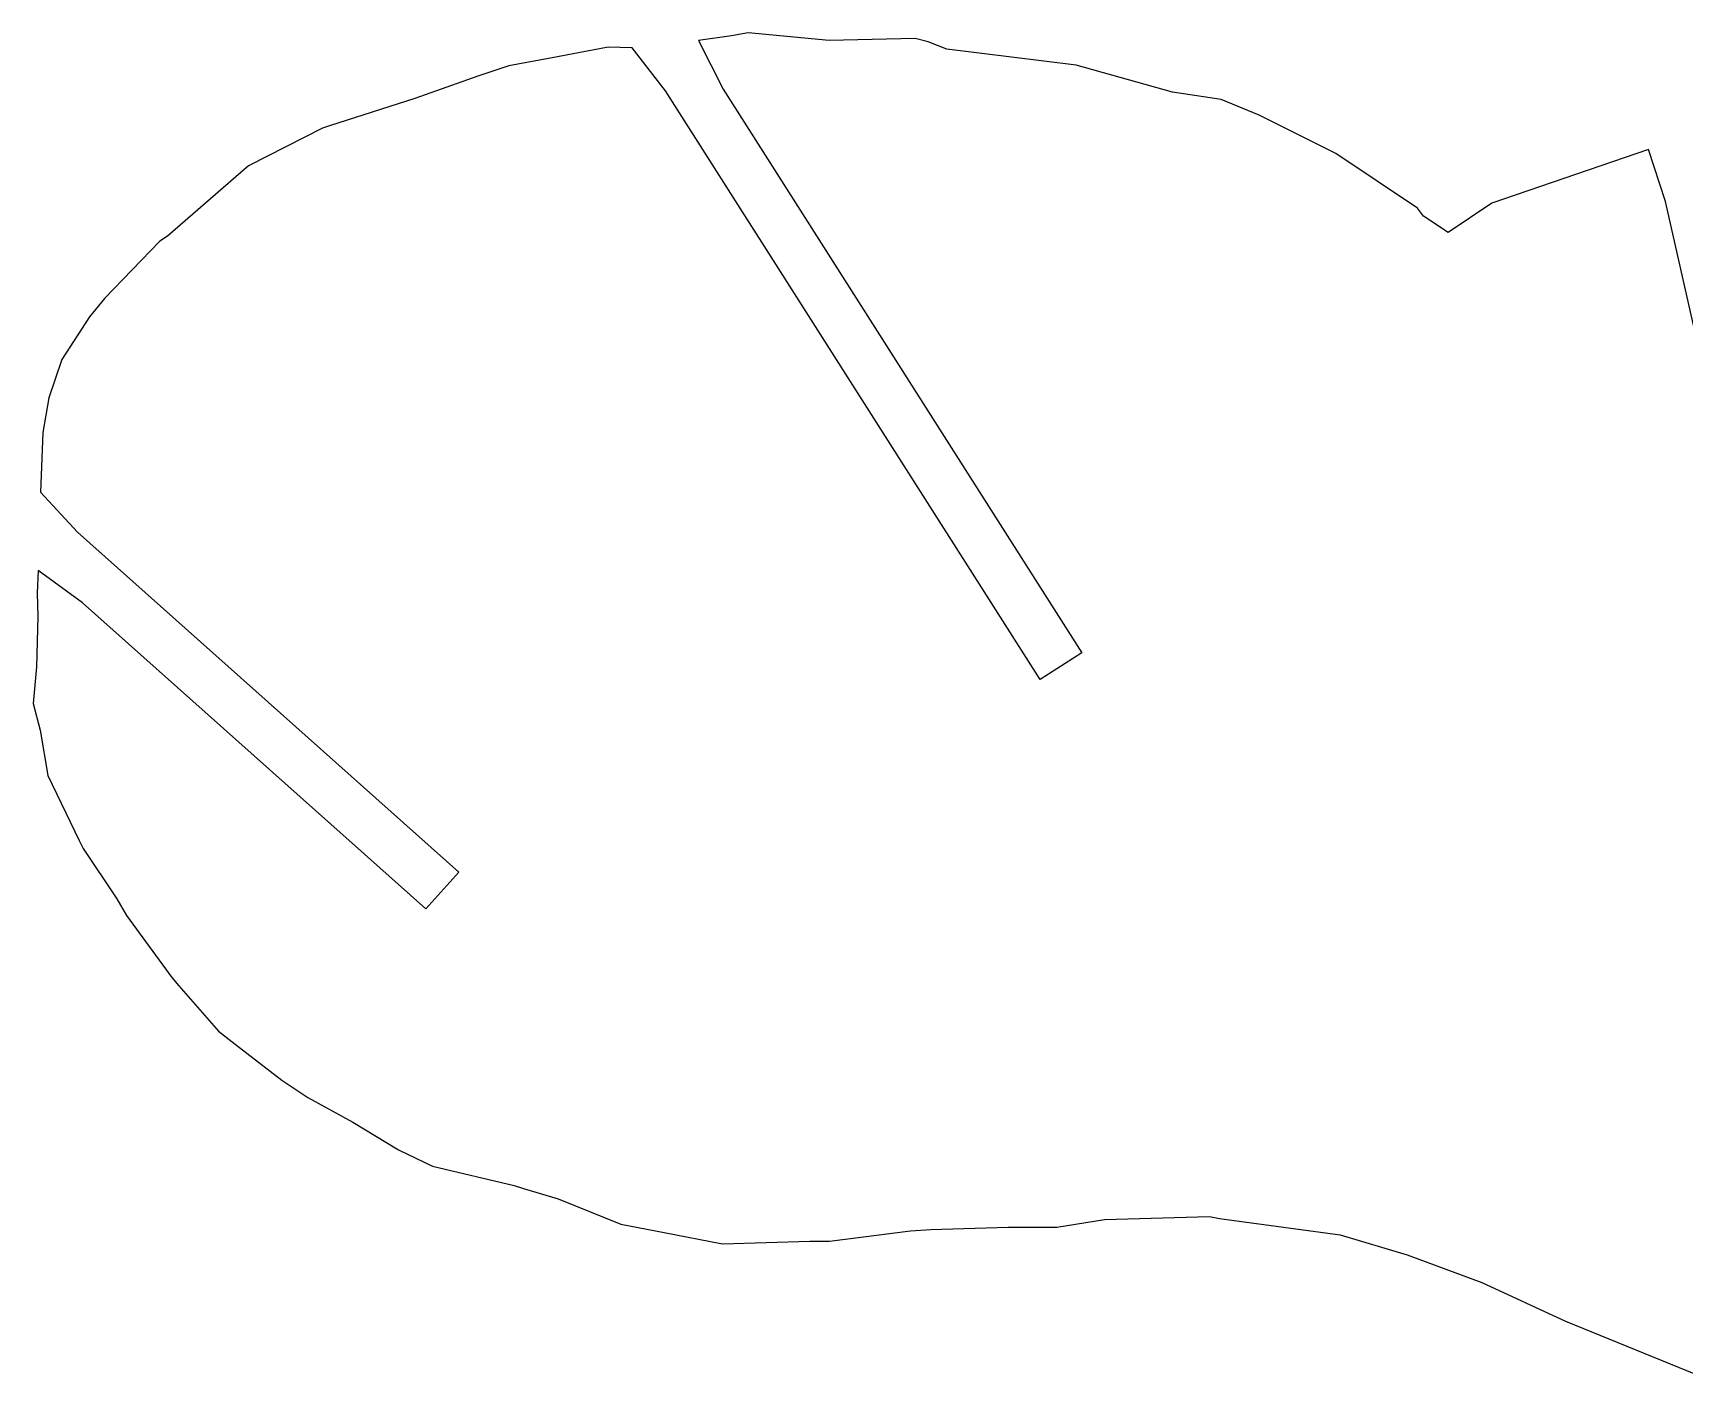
# Model space of a CAD drawing. Header units: inches. Extents: x -5 to 462, y 101 to 506.
# Drawn here: x -4.7 to 130.8, y 360.1 to 470.4 of the extents above; entities that cross this region are included whole.
import ezdxf

# ---------------------------------------------------------------- set-up
doc = ezdxf.new("R2010")
doc.units = ezdxf.units.IN
doc.header["$MEASUREMENT"] = 0
doc.layers.add('boundary', color=7, linetype='Continuous')

# ---------------------------------------------------------------- blocks, each defined once
blk = doc.blocks.new('block 347')
at = {"layer": 'boundary', "color": 5, "lineweight": 25, "true_color": 0x0000ff}
for points in [[(67.26, 372.16), (68.92, 372.28)], [(67.26, 372.16), (68.92, 372.28)], [(67.26, 372.16), (67.26, 372.16)], [(68.92, 372.28), (68.92, 372.28)]]:
    blk.add_lwpolyline(points, dxfattribs=at)
blk = doc.blocks.new('block 348')
at = {"layer": 'boundary', "color": 5, "lineweight": 25, "true_color": 0x0000ff}
for points in [[(68.92, 372.28), (75.27, 372.46)], [(68.92, 372.28), (75.27, 372.46)], [(68.92, 372.28), (68.92, 372.28)], [(75.27, 372.46), (75.27, 372.46)]]:
    blk.add_lwpolyline(points, dxfattribs=at)
blk = doc.blocks.new('block 349')
at = {"layer": 'boundary', "color": 5, "lineweight": 25, "true_color": 0x0000ff}
for points in [[(75.27, 372.46), (79.27, 372.45)], [(75.27, 372.46), (79.27, 372.45)], [(75.27, 372.46), (75.27, 372.46)], [(79.27, 372.45), (79.27, 372.45)]]:
    blk.add_lwpolyline(points, dxfattribs=at)
blk = doc.blocks.new('block 350')
at = {"layer": 'boundary', "color": 5, "lineweight": 25, "true_color": 0x0000ff}
for points in [[(79.27, 372.45), (83.17, 373.09)], [(79.27, 372.45), (83.17, 373.09)], [(83.17, 373.09), (83.17, 373.09)], [(79.27, 372.45), (79.27, 372.45)]]:
    blk.add_lwpolyline(points, dxfattribs=at)
blk = doc.blocks.new('block 351')
at = {"layer": 'boundary', "color": 5, "lineweight": 25, "true_color": 0x0000ff}
for points in [[(83.17, 373.09), (91.79, 373.32)], [(83.17, 373.09), (91.79, 373.32)], [(83.17, 373.09), (83.17, 373.09)], [(91.79, 373.32), (91.79, 373.32)]]:
    blk.add_lwpolyline(points, dxfattribs=at)
blk = doc.blocks.new('block 352')
at = {"layer": 'boundary', "color": 5, "lineweight": 25, "true_color": 0x0000ff}
for points in [[(91.79, 373.32), (92.6, 373.16)], [(91.79, 373.32), (92.6, 373.16)], [(91.79, 373.32), (91.79, 373.32)], [(92.6, 373.16), (92.6, 373.16)]]:
    blk.add_lwpolyline(points, dxfattribs=at)
blk = doc.blocks.new('block 353')
at = {"layer": 'boundary', "color": 5, "lineweight": 25, "true_color": 0x0000ff}
for points in [[(92.6, 373.16), (102.52, 371.82)], [(92.6, 373.16), (102.52, 371.82)], [(92.6, 373.16), (92.6, 373.16)], [(102.52, 371.82), (102.52, 371.82)]]:
    blk.add_lwpolyline(points, dxfattribs=at)
blk = doc.blocks.new('block 354')
at = {"layer": 'boundary', "color": 5, "lineweight": 25, "true_color": 0x0000ff}
for points in [[(102.52, 371.82), (107.99, 370.18)], [(102.52, 371.82), (107.99, 370.18)], [(102.52, 371.82), (102.52, 371.82)], [(107.99, 370.18), (107.99, 370.18)]]:
    blk.add_lwpolyline(points, dxfattribs=at)
blk = doc.blocks.new('block 355')
at = {"layer": 'boundary', "color": 5, "lineweight": 25, "true_color": 0x0000ff}
for points in [[(107.99, 370.18), (114.14, 367.93)], [(107.99, 370.18), (114.14, 367.93)], [(107.99, 370.18), (107.99, 370.18)], [(114.14, 367.93), (114.14, 367.93)]]:
    blk.add_lwpolyline(points, dxfattribs=at)
blk = doc.blocks.new('block 356')
at = {"layer": 'boundary', "color": 5, "lineweight": 25, "true_color": 0x0000ff}
for points in [[(114.14, 367.93), (120.99, 364.74)], [(114.14, 367.93), (120.99, 364.74)], [(114.14, 367.93), (114.14, 367.93)], [(120.99, 364.74), (120.99, 364.74)]]:
    blk.add_lwpolyline(points, dxfattribs=at)
blk = doc.blocks.new('block 357')
at = {"layer": 'boundary', "color": 5, "lineweight": 25, "true_color": 0x0000ff}
for points in [[(120.99, 364.74), (132.38, 360.09)], [(120.99, 364.74), (132.38, 360.09)], [(120.99, 364.74), (120.99, 364.74)], [(132.38, 360.09), (132.38, 360.09)]]:
    blk.add_lwpolyline(points, dxfattribs=at)
blk = doc.blocks.new('block 421')
at = {"layer": 'boundary', "color": 5, "lineweight": 25, "true_color": 0x0000ff}
for points in [[(140.23, 407.83), (129.2, 456.61)], [(140.23, 407.83), (129.2, 456.61)], [(129.2, 456.61), (129.2, 456.61)], [(140.23, 407.83), (140.23, 407.83)]]:
    blk.add_lwpolyline(points, dxfattribs=at)
blk = doc.blocks.new('block 422')
at = {"layer": 'boundary', "color": 5, "lineweight": 25, "true_color": 0x0000ff}
for points in [[(129.2, 456.61), (127.79, 460.86)], [(129.2, 456.61), (127.79, 460.86)], [(127.79, 460.86), (127.79, 460.86)], [(129.2, 456.61), (129.2, 456.61)]]:
    blk.add_lwpolyline(points, dxfattribs=at)
blk = doc.blocks.new('block 423')
at = {"layer": 'boundary', "color": 5, "lineweight": 25, "true_color": 0x0000ff}
for points in [[(127.79, 460.86), (114.94, 456.47)], [(127.79, 460.86), (114.94, 456.47)], [(127.79, 460.86), (127.79, 460.86)], [(114.94, 456.47), (114.94, 456.47)]]:
    blk.add_lwpolyline(points, dxfattribs=at)
blk = doc.blocks.new('block 424')
at = {"layer": 'boundary', "color": 5, "lineweight": 25, "true_color": 0x0000ff}
for points in [[(114.94, 456.47), (111.36, 454.06)], [(114.94, 456.47), (111.36, 454.06)], [(114.94, 456.47), (114.94, 456.47)], [(111.36, 454.06), (111.36, 454.06)]]:
    blk.add_lwpolyline(points, dxfattribs=at)
blk = doc.blocks.new('block 425')
at = {"layer": 'boundary', "color": 5, "lineweight": 25, "true_color": 0x0000ff}
for points in [[(111.36, 454.06), (109.35, 455.39)], [(111.36, 454.06), (109.35, 455.39)], [(109.35, 455.39), (109.35, 455.39)], [(111.36, 454.06), (111.36, 454.06)]]:
    blk.add_lwpolyline(points, dxfattribs=at)
blk = doc.blocks.new('block 426')
at = {"layer": 'boundary', "color": 5, "lineweight": 25, "true_color": 0x0000ff}
for points in [[(109.35, 455.39), (108.84, 456.06)], [(109.35, 455.39), (108.84, 456.06)], [(108.84, 456.06), (108.84, 456.06)], [(109.35, 455.39), (109.35, 455.39)]]:
    blk.add_lwpolyline(points, dxfattribs=at)
blk = doc.blocks.new('block 427')
at = {"layer": 'boundary', "color": 5, "lineweight": 25, "true_color": 0x0000ff}
for points in [[(108.84, 456.06), (102.15, 460.53)], [(108.84, 456.06), (102.15, 460.53)], [(102.15, 460.53), (102.15, 460.53)], [(108.84, 456.06), (108.84, 456.06)]]:
    blk.add_lwpolyline(points, dxfattribs=at)
blk = doc.blocks.new('block 428')
at = {"layer": 'boundary', "color": 5, "lineweight": 25, "true_color": 0x0000ff}
for points in [[(102.15, 460.53), (95.85, 463.69)], [(102.15, 460.53), (95.85, 463.69)], [(95.85, 463.69), (95.85, 463.69)], [(102.15, 460.53), (102.15, 460.53)]]:
    blk.add_lwpolyline(points, dxfattribs=at)
blk = doc.blocks.new('block 429')
at = {"layer": 'boundary', "color": 5, "lineweight": 25, "true_color": 0x0000ff}
for points in [[(95.85, 463.69), (92.74, 464.97)], [(95.85, 463.69), (92.74, 464.97)], [(92.74, 464.97), (92.74, 464.97)], [(95.85, 463.69), (95.85, 463.69)]]:
    blk.add_lwpolyline(points, dxfattribs=at)
blk = doc.blocks.new('block 430')
at = {"layer": 'boundary', "color": 5, "lineweight": 25, "true_color": 0x0000ff}
for points in [[(92.74, 464.97), (88.76, 465.57)], [(92.74, 464.97), (88.76, 465.57)], [(88.76, 465.57), (88.76, 465.57)], [(92.74, 464.97), (92.74, 464.97)]]:
    blk.add_lwpolyline(points, dxfattribs=at)
blk = doc.blocks.new('block 431')
at = {"layer": 'boundary', "color": 5, "lineweight": 25, "true_color": 0x0000ff}
for points in [[(88.76, 465.57), (80.84, 467.78)], [(88.76, 465.57), (80.84, 467.78)], [(80.84, 467.78), (80.84, 467.78)], [(88.76, 465.57), (88.76, 465.57)]]:
    blk.add_lwpolyline(points, dxfattribs=at)
blk = doc.blocks.new('block 432')
at = {"layer": 'boundary', "color": 5, "lineweight": 25, "true_color": 0x0000ff}
for points in [[(80.84, 467.78), (70.23, 469.1)], [(80.84, 467.78), (70.23, 469.1)], [(70.23, 469.1), (70.23, 469.1)], [(80.84, 467.78), (80.84, 467.78)]]:
    blk.add_lwpolyline(points, dxfattribs=at)
blk = doc.blocks.new('block 433')
at = {"layer": 'boundary', "color": 5, "lineweight": 25, "true_color": 0x0000ff}
for points in [[(70.23, 469.1), (68.7, 469.7)], [(70.23, 469.1), (68.7, 469.7)], [(68.7, 469.7), (68.7, 469.7)], [(70.23, 469.1), (70.23, 469.1)]]:
    blk.add_lwpolyline(points, dxfattribs=at)
blk = doc.blocks.new('block 434')
at = {"layer": 'boundary', "color": 5, "lineweight": 25, "true_color": 0x0000ff}
for points in [[(68.7, 469.7), (67.64, 469.97)], [(68.7, 469.7), (67.64, 469.97)], [(67.64, 469.97), (67.64, 469.97)], [(68.7, 469.7), (68.7, 469.7)]]:
    blk.add_lwpolyline(points, dxfattribs=at)
blk = doc.blocks.new('block 435')
at = {"layer": 'boundary', "color": 5, "lineweight": 25, "true_color": 0x0000ff}
for points in [[(67.64, 469.97), (60.58, 469.8)], [(67.64, 469.97), (60.58, 469.8)], [(60.58, 469.8), (60.58, 469.8)], [(67.64, 469.97), (67.64, 469.97)]]:
    blk.add_lwpolyline(points, dxfattribs=at)
blk = doc.blocks.new('block 436')
at = {"layer": 'boundary', "color": 5, "lineweight": 25, "true_color": 0x0000ff}
for points in [[(60.58, 469.8), (53.94, 470.42)], [(60.58, 469.8), (53.94, 470.42)], [(53.94, 470.42), (53.94, 470.42)], [(60.58, 469.8), (60.58, 469.8)]]:
    blk.add_lwpolyline(points, dxfattribs=at)
blk = doc.blocks.new('block 437')
at = {"layer": 'boundary', "color": 5, "lineweight": 25, "true_color": 0x0000ff}
for points in [[(53.94, 470.42), (52.57, 470.2)], [(53.94, 470.42), (52.57, 470.2)], [(52.57, 470.2), (52.57, 470.2)], [(53.94, 470.42), (53.94, 470.42)]]:
    blk.add_lwpolyline(points, dxfattribs=at)
blk = doc.blocks.new('block 438')
at = {"layer": 'boundary', "color": 5, "lineweight": 25, "true_color": 0x0000ff}
for points in [[(52.57, 470.2), (49.88, 469.8)], [(52.57, 470.2), (49.88, 469.8)], [(52.57, 470.2), (52.57, 470.2)], [(49.88, 469.8), (49.88, 469.8)]]:
    blk.add_lwpolyline(points, dxfattribs=at)
blk = doc.blocks.new('block 439')
at = {"layer": 'boundary', "color": 5, "lineweight": 25, "true_color": 0x0000ff}
for points in [[(49.88, 469.8), (51.9, 465.8)], [(49.88, 469.8), (51.9, 465.8)], [(49.88, 469.8), (49.88, 469.8)], [(51.9, 465.8), (51.9, 465.8)]]:
    blk.add_lwpolyline(points, dxfattribs=at)
blk = doc.blocks.new('block 440')
at = {"layer": 'boundary', "color": 5, "lineweight": 25, "true_color": 0x0000ff}
for points in [[(51.9, 465.8), (81.31, 419.56)], [(51.9, 465.8), (81.31, 419.56)], [(51.9, 465.8), (51.9, 465.8)], [(81.31, 419.56), (81.31, 419.56)]]:
    blk.add_lwpolyline(points, dxfattribs=at)
blk = doc.blocks.new('block 441')
at = {"layer": 'boundary', "color": 5, "lineweight": 25, "true_color": 0x0000ff}
for points in [[(81.31, 419.56), (77.89, 417.38)], [(81.31, 419.56), (77.89, 417.38)], [(81.31, 419.56), (81.31, 419.56)], [(77.89, 417.38), (77.89, 417.38)]]:
    blk.add_lwpolyline(points, dxfattribs=at)
blk = doc.blocks.new('block 442')
at = {"layer": 'boundary', "color": 5, "lineweight": 25, "true_color": 0x0000ff}
for points in [[(77.89, 417.38), (47.18, 465.67)], [(77.89, 417.38), (47.18, 465.67)], [(47.18, 465.67), (47.18, 465.67)], [(77.89, 417.38), (77.89, 417.38)]]:
    blk.add_lwpolyline(points, dxfattribs=at)
blk = doc.blocks.new('block 443')
at = {"layer": 'boundary', "color": 5, "lineweight": 25, "true_color": 0x0000ff}
for points in [[(47.18, 465.67), (44.42, 469.19)], [(47.18, 465.67), (44.42, 469.19)], [(44.42, 469.19), (44.42, 469.19)], [(47.18, 465.67), (47.18, 465.67)]]:
    blk.add_lwpolyline(points, dxfattribs=at)
blk = doc.blocks.new('block 444')
at = {"layer": 'boundary', "color": 5, "lineweight": 25, "true_color": 0x0000ff}
for points in [[(44.42, 469.19), (42.47, 469.25)], [(44.42, 469.19), (42.47, 469.25)], [(42.47, 469.25), (42.47, 469.25)], [(44.42, 469.19), (44.42, 469.19)]]:
    blk.add_lwpolyline(points, dxfattribs=at)
blk = doc.blocks.new('block 445')
at = {"layer": 'boundary', "color": 5, "lineweight": 25, "true_color": 0x0000ff}
for points in [[(42.47, 469.25), (38.3, 468.47)], [(42.47, 469.25), (38.3, 468.47)], [(42.47, 469.25), (42.47, 469.25)], [(38.3, 468.47), (38.3, 468.47)]]:
    blk.add_lwpolyline(points, dxfattribs=at)
blk = doc.blocks.new('block 446')
at = {"layer": 'boundary', "color": 5, "lineweight": 25, "true_color": 0x0000ff}
for points in [[(38.3, 468.47), (34.32, 467.73)], [(38.3, 468.47), (34.32, 467.73)], [(34.32, 467.73), (34.32, 467.73)], [(38.3, 468.47), (38.3, 468.47)]]:
    blk.add_lwpolyline(points, dxfattribs=at)
blk = doc.blocks.new('block 447')
at = {"layer": 'boundary', "color": 5, "lineweight": 25, "true_color": 0x0000ff}
for points in [[(34.32, 467.73), (31.76, 466.88)], [(34.32, 467.73), (31.76, 466.88)], [(34.32, 467.73), (34.32, 467.73)], [(31.76, 466.88), (31.76, 466.88)]]:
    blk.add_lwpolyline(points, dxfattribs=at)
blk = doc.blocks.new('block 448')
at = {"layer": 'boundary', "color": 5, "lineweight": 25, "true_color": 0x0000ff}
for points in [[(31.76, 466.88), (26.6, 465.04)], [(31.76, 466.88), (26.6, 465.04)], [(31.76, 466.88), (31.76, 466.88)], [(26.6, 465.04), (26.6, 465.04)]]:
    blk.add_lwpolyline(points, dxfattribs=at)
blk = doc.blocks.new('block 449')
at = {"layer": 'boundary', "color": 5, "lineweight": 25, "true_color": 0x0000ff}
for points in [[(26.6, 465.04), (19.61, 462.81)], [(26.6, 465.04), (19.61, 462.81)], [(26.6, 465.04), (26.6, 465.04)], [(19.61, 462.81), (19.61, 462.81)]]:
    blk.add_lwpolyline(points, dxfattribs=at)
blk = doc.blocks.new('block 450')
at = {"layer": 'boundary', "color": 5, "lineweight": 25, "true_color": 0x0000ff}
for points in [[(19.61, 462.81), (19.03, 462.62)], [(19.61, 462.81), (19.03, 462.62)], [(19.03, 462.62), (19.03, 462.62)], [(19.61, 462.81), (19.61, 462.81)]]:
    blk.add_lwpolyline(points, dxfattribs=at)
blk = doc.blocks.new('block 451')
at = {"layer": 'boundary', "color": 5, "lineweight": 25, "true_color": 0x0000ff}
for points in [[(19.03, 462.62), (12.95, 459.52)], [(19.03, 462.62), (12.95, 459.52)], [(19.03, 462.62), (19.03, 462.62)], [(12.95, 459.52), (12.95, 459.52)]]:
    blk.add_lwpolyline(points, dxfattribs=at)
blk = doc.blocks.new('block 452')
at = {"layer": 'boundary', "color": 5, "lineweight": 25, "true_color": 0x0000ff}
for points in [[(12.95, 459.52), (6.31, 453.74)], [(12.95, 459.52), (6.31, 453.74)], [(12.95, 459.52), (12.95, 459.52)], [(6.31, 453.74), (6.31, 453.74)]]:
    blk.add_lwpolyline(points, dxfattribs=at)
blk = doc.blocks.new('block 453')
at = {"layer": 'boundary', "color": 5, "lineweight": 25, "true_color": 0x0000ff}
for points in [[(6.31, 453.74), (5.69, 453.35)], [(6.31, 453.74), (5.69, 453.35)], [(5.69, 453.35), (5.69, 453.35)], [(6.31, 453.74), (6.31, 453.74)]]:
    blk.add_lwpolyline(points, dxfattribs=at)
blk = doc.blocks.new('block 454')
at = {"layer": 'boundary', "color": 5, "lineweight": 25, "true_color": 0x0000ff}
for points in [[(5.69, 453.35), (1.16, 448.65)], [(5.69, 453.35), (1.16, 448.65)], [(5.69, 453.35), (5.69, 453.35)], [(1.16, 448.65), (1.16, 448.65)]]:
    blk.add_lwpolyline(points, dxfattribs=at)
blk = doc.blocks.new('block 455')
at = {"layer": 'boundary', "color": 5, "lineweight": 25, "true_color": 0x0000ff}
for points in [[(1.16, 448.65), (-0.09, 447.13)], [(1.16, 448.65), (-0.09, 447.13)], [(1.16, 448.65), (1.16, 448.65)], [(-0.09, 447.13), (-0.09, 447.13)]]:
    blk.add_lwpolyline(points, dxfattribs=at)
blk = doc.blocks.new('block 456')
at = {"layer": 'boundary', "color": 5, "lineweight": 25, "true_color": 0x0000ff}
for points in [[(-0.09, 447.13), (-2.34, 443.64)], [(-0.09, 447.13), (-2.34, 443.64)], [(-0.09, 447.13), (-0.09, 447.13)], [(-2.34, 443.64), (-2.34, 443.64)]]:
    blk.add_lwpolyline(points, dxfattribs=at)
blk = doc.blocks.new('block 457')
at = {"layer": 'boundary', "color": 5, "lineweight": 25, "true_color": 0x0000ff}
for points in [[(-2.34, 443.64), (-3.43, 440.5)], [(-2.34, 443.64), (-3.43, 440.5)], [(-2.34, 443.64), (-2.34, 443.64)], [(-3.43, 440.5), (-3.43, 440.5)]]:
    blk.add_lwpolyline(points, dxfattribs=at)
blk = doc.blocks.new('block 458')
at = {"layer": 'boundary', "color": 5, "lineweight": 25, "true_color": 0x0000ff}
for points in [[(-3.43, 440.5), (-3.92, 437.65)], [(-3.43, 440.5), (-3.92, 437.65)], [(-3.43, 440.5), (-3.43, 440.5)], [(-3.92, 437.65), (-3.92, 437.65)]]:
    blk.add_lwpolyline(points, dxfattribs=at)
blk = doc.blocks.new('block 459')
at = {"layer": 'boundary', "color": 5, "lineweight": 25, "true_color": 0x0000ff}
for points in [[(-3.92, 437.65), (-4.09, 432.76)], [(-3.92, 437.65), (-4.09, 432.76)], [(-3.92, 437.65), (-3.92, 437.65)], [(-4.09, 432.76), (-4.09, 432.76)]]:
    blk.add_lwpolyline(points, dxfattribs=at)
blk = doc.blocks.new('block 460')
at = {"layer": 'boundary', "color": 5, "lineweight": 25, "true_color": 0x0000ff}
for points in [[(-4.09, 432.76), (-1.06, 429.46)], [(-4.09, 432.76), (-1.06, 429.46)], [(-4.09, 432.76), (-4.09, 432.76)], [(-1.06, 429.46), (-1.06, 429.46)]]:
    blk.add_lwpolyline(points, dxfattribs=at)
blk = doc.blocks.new('block 461')
at = {"layer": 'boundary', "color": 5, "lineweight": 25, "true_color": 0x0000ff}
for points in [[(-1.06, 429.46), (30.21, 401.58)], [(-1.06, 429.46), (30.21, 401.58)], [(-1.06, 429.46), (-1.06, 429.46)], [(30.21, 401.58), (30.21, 401.58)]]:
    blk.add_lwpolyline(points, dxfattribs=at)
blk = doc.blocks.new('block 462')
at = {"layer": 'boundary', "color": 5, "lineweight": 25, "true_color": 0x0000ff}
for points in [[(30.21, 401.58), (27.51, 398.56)], [(30.21, 401.58), (27.51, 398.56)], [(30.21, 401.58), (30.21, 401.58)], [(27.51, 398.56), (27.51, 398.56)]]:
    blk.add_lwpolyline(points, dxfattribs=at)
blk = doc.blocks.new('block 463')
at = {"layer": 'boundary', "color": 5, "lineweight": 25, "true_color": 0x0000ff}
for points in [[(27.51, 398.56), (-0.66, 423.68)], [(27.51, 398.56), (-0.66, 423.68)], [(-0.66, 423.68), (-0.66, 423.68)], [(27.51, 398.56), (27.51, 398.56)]]:
    blk.add_lwpolyline(points, dxfattribs=at)
blk = doc.blocks.new('block 464')
at = {"layer": 'boundary', "color": 5, "lineweight": 25, "true_color": 0x0000ff}
for points in [[(-0.66, 423.68), (-4.28, 426.32)], [(-0.66, 423.68), (-4.28, 426.32)], [(-4.28, 426.32), (-4.28, 426.32)], [(-0.66, 423.68), (-0.66, 423.68)]]:
    blk.add_lwpolyline(points, dxfattribs=at)
blk = doc.blocks.new('block 465')
at = {"layer": 'boundary', "color": 5, "lineweight": 25, "true_color": 0x0000ff}
for points in [[(-4.28, 426.32), (-4.37, 424.48)], [(-4.28, 426.32), (-4.37, 424.48)], [(-4.28, 426.32), (-4.28, 426.32)], [(-4.37, 424.48), (-4.37, 424.48)]]:
    blk.add_lwpolyline(points, dxfattribs=at)
blk = doc.blocks.new('block 466')
at = {"layer": 'boundary', "color": 5, "lineweight": 25, "true_color": 0x0000ff}
for points in [[(-4.37, 424.48), (-4.32, 422.56)], [(-4.37, 424.48), (-4.32, 422.56)], [(-4.37, 424.48), (-4.37, 424.48)], [(-4.32, 422.56), (-4.32, 422.56)]]:
    blk.add_lwpolyline(points, dxfattribs=at)
blk = doc.blocks.new('block 467')
at = {"layer": 'boundary', "color": 5, "lineweight": 25, "true_color": 0x0000ff}
for points in [[(-4.32, 422.56), (-4.43, 418.43)], [(-4.32, 422.56), (-4.43, 418.43)], [(-4.32, 422.56), (-4.32, 422.56)], [(-4.43, 418.43), (-4.43, 418.43)]]:
    blk.add_lwpolyline(points, dxfattribs=at)
blk = doc.blocks.new('block 468')
at = {"layer": 'boundary', "color": 5, "lineweight": 25, "true_color": 0x0000ff}
for points in [[(-4.43, 418.43), (-4.71, 415.41)], [(-4.43, 418.43), (-4.71, 415.41)], [(-4.43, 418.43), (-4.43, 418.43)], [(-4.71, 415.41), (-4.71, 415.41)]]:
    blk.add_lwpolyline(points, dxfattribs=at)
blk = doc.blocks.new('block 469')
at = {"layer": 'boundary', "color": 5, "lineweight": 25, "true_color": 0x0000ff}
for points in [[(-4.71, 415.41), (-4.12, 413.23)], [(-4.71, 415.41), (-4.12, 413.23)], [(-4.71, 415.41), (-4.71, 415.41)], [(-4.12, 413.23), (-4.12, 413.23)]]:
    blk.add_lwpolyline(points, dxfattribs=at)
blk = doc.blocks.new('block 470')
at = {"layer": 'boundary', "color": 5, "lineweight": 25, "true_color": 0x0000ff}
for points in [[(-4.12, 413.23), (-3.49, 409.5)], [(-4.12, 413.23), (-3.49, 409.5)], [(-4.12, 413.23), (-4.12, 413.23)], [(-3.49, 409.5), (-3.49, 409.5)]]:
    blk.add_lwpolyline(points, dxfattribs=at)
blk = doc.blocks.new('block 471')
at = {"layer": 'boundary', "color": 5, "lineweight": 25, "true_color": 0x0000ff}
for points in [[(-3.49, 409.5), (-0.93, 404.19)], [(-3.49, 409.5), (-0.93, 404.19)], [(-3.49, 409.5), (-3.49, 409.5)], [(-0.93, 404.19), (-0.93, 404.19)]]:
    blk.add_lwpolyline(points, dxfattribs=at)
blk = doc.blocks.new('block 472')
at = {"layer": 'boundary', "color": 5, "lineweight": 25, "true_color": 0x0000ff}
for points in [[(-0.93, 404.19), (-0.59, 403.51)], [(-0.93, 404.19), (-0.59, 403.51)], [(-0.93, 404.19), (-0.93, 404.19)], [(-0.59, 403.51), (-0.59, 403.51)]]:
    blk.add_lwpolyline(points, dxfattribs=at)
blk = doc.blocks.new('block 473')
at = {"layer": 'boundary', "color": 5, "lineweight": 25, "true_color": 0x0000ff}
for points in [[(-0.59, 403.51), (2.15, 399.39)], [(-0.59, 403.51), (2.15, 399.39)], [(-0.59, 403.51), (-0.59, 403.51)], [(2.15, 399.39), (2.15, 399.39)]]:
    blk.add_lwpolyline(points, dxfattribs=at)
blk = doc.blocks.new('block 474')
at = {"layer": 'boundary', "color": 5, "lineweight": 25, "true_color": 0x0000ff}
for points in [[(2.15, 399.39), (2.95, 398.03)], [(2.15, 399.39), (2.95, 398.03)], [(2.15, 399.39), (2.15, 399.39)], [(2.95, 398.03), (2.95, 398.03)]]:
    blk.add_lwpolyline(points, dxfattribs=at)
blk = doc.blocks.new('block 475')
at = {"layer": 'boundary', "color": 5, "lineweight": 25, "true_color": 0x0000ff}
for points in [[(2.95, 398.03), (6.68, 392.94)], [(2.95, 398.03), (6.68, 392.94)], [(2.95, 398.03), (2.95, 398.03)], [(6.68, 392.94), (6.68, 392.94)]]:
    blk.add_lwpolyline(points, dxfattribs=at)
blk = doc.blocks.new('block 476')
at = {"layer": 'boundary', "color": 5, "lineweight": 25, "true_color": 0x0000ff}
for points in [[(6.68, 392.94), (7.25, 392.26)], [(6.68, 392.94), (7.25, 392.26)], [(6.68, 392.94), (6.68, 392.94)], [(7.25, 392.26), (7.25, 392.26)]]:
    blk.add_lwpolyline(points, dxfattribs=at)
blk = doc.blocks.new('block 477')
at = {"layer": 'boundary', "color": 5, "lineweight": 25, "true_color": 0x0000ff}
for points in [[(7.25, 392.26), (10.51, 388.53)], [(7.25, 392.26), (10.51, 388.53)], [(7.25, 392.26), (7.25, 392.26)], [(10.51, 388.53), (10.51, 388.53)]]:
    blk.add_lwpolyline(points, dxfattribs=at)
blk = doc.blocks.new('block 478')
at = {"layer": 'boundary', "color": 5, "lineweight": 25, "true_color": 0x0000ff}
for points in [[(10.51, 388.53), (11.88, 387.47)], [(10.51, 388.53), (11.88, 387.47)], [(10.51, 388.53), (10.51, 388.53)], [(11.88, 387.47), (11.88, 387.47)]]:
    blk.add_lwpolyline(points, dxfattribs=at)
blk = doc.blocks.new('block 479')
at = {"layer": 'boundary', "color": 5, "lineweight": 25, "true_color": 0x0000ff}
for points in [[(11.88, 387.47), (15.69, 384.51)], [(11.88, 387.47), (15.69, 384.51)], [(11.88, 387.47), (11.88, 387.47)], [(15.69, 384.51), (15.69, 384.51)]]:
    blk.add_lwpolyline(points, dxfattribs=at)
blk = doc.blocks.new('block 480')
at = {"layer": 'boundary', "color": 5, "lineweight": 25, "true_color": 0x0000ff}
for points in [[(15.69, 384.51), (17.84, 383.1)], [(15.69, 384.51), (17.84, 383.1)], [(15.69, 384.51), (15.69, 384.51)], [(17.84, 383.1), (17.84, 383.1)]]:
    blk.add_lwpolyline(points, dxfattribs=at)
blk = doc.blocks.new('block 481')
at = {"layer": 'boundary', "color": 5, "lineweight": 25, "true_color": 0x0000ff}
for points in [[(17.84, 383.1), (21.51, 381.07)], [(17.84, 383.1), (21.51, 381.07)], [(17.84, 383.1), (17.84, 383.1)], [(21.51, 381.07), (21.51, 381.07)]]:
    blk.add_lwpolyline(points, dxfattribs=at)
blk = doc.blocks.new('block 482')
at = {"layer": 'boundary', "color": 5, "lineweight": 25, "true_color": 0x0000ff}
for points in [[(21.51, 381.07), (25.27, 378.81)], [(21.51, 381.07), (25.27, 378.81)], [(21.51, 381.07), (21.51, 381.07)], [(25.27, 378.81), (25.27, 378.81)]]:
    blk.add_lwpolyline(points, dxfattribs=at)
blk = doc.blocks.new('block 483')
at = {"layer": 'boundary', "color": 5, "lineweight": 25, "true_color": 0x0000ff}
for points in [[(25.27, 378.81), (28.06, 377.45)], [(25.27, 378.81), (28.06, 377.45)], [(25.27, 378.81), (25.27, 378.81)], [(28.06, 377.45), (28.06, 377.45)]]:
    blk.add_lwpolyline(points, dxfattribs=at)
blk = doc.blocks.new('block 484')
at = {"layer": 'boundary', "color": 5, "lineweight": 25, "true_color": 0x0000ff}
for points in [[(28.06, 377.45), (34.74, 375.87)], [(28.06, 377.45), (34.74, 375.87)], [(28.06, 377.45), (28.06, 377.45)], [(34.74, 375.87), (34.74, 375.87)]]:
    blk.add_lwpolyline(points, dxfattribs=at)
blk = doc.blocks.new('block 485')
at = {"layer": 'boundary', "color": 5, "lineweight": 25, "true_color": 0x0000ff}
for points in [[(34.74, 375.87), (35.53, 375.63)], [(34.74, 375.87), (35.53, 375.63)], [(34.74, 375.87), (34.74, 375.87)], [(35.53, 375.63), (35.53, 375.63)]]:
    blk.add_lwpolyline(points, dxfattribs=at)
blk = doc.blocks.new('block 486')
at = {"layer": 'boundary', "color": 5, "lineweight": 25, "true_color": 0x0000ff}
for points in [[(35.53, 375.63), (38.36, 374.79)], [(35.53, 375.63), (38.36, 374.79)], [(35.53, 375.63), (35.53, 375.63)], [(38.36, 374.79), (38.36, 374.79)]]:
    blk.add_lwpolyline(points, dxfattribs=at)
blk = doc.blocks.new('block 487')
at = {"layer": 'boundary', "color": 5, "lineweight": 25, "true_color": 0x0000ff}
for points in [[(38.36, 374.79), (43.49, 372.71)], [(38.36, 374.79), (43.49, 372.71)], [(38.36, 374.79), (38.36, 374.79)], [(43.49, 372.71), (43.49, 372.71)]]:
    blk.add_lwpolyline(points, dxfattribs=at)
blk = doc.blocks.new('block 488')
at = {"layer": 'boundary', "color": 5, "lineweight": 25, "true_color": 0x0000ff}
for points in [[(43.49, 372.71), (47.06, 372.01)], [(43.49, 372.71), (47.06, 372.01)], [(43.49, 372.71), (43.49, 372.71)], [(47.06, 372.01), (47.06, 372.01)]]:
    blk.add_lwpolyline(points, dxfattribs=at)
blk = doc.blocks.new('block 489')
at = {"layer": 'boundary', "color": 5, "lineweight": 25, "true_color": 0x0000ff}
for points in [[(47.06, 372.01), (51.84, 371.09)], [(47.06, 372.01), (51.84, 371.09)], [(47.06, 372.01), (47.06, 372.01)], [(51.84, 371.09), (51.84, 371.09)]]:
    blk.add_lwpolyline(points, dxfattribs=at)
blk = doc.blocks.new('block 490')
at = {"layer": 'boundary', "color": 5, "lineweight": 25, "true_color": 0x0000ff}
for points in [[(51.84, 371.09), (59.01, 371.31)], [(51.84, 371.09), (59.01, 371.31)], [(59.01, 371.31), (59.01, 371.31)], [(51.84, 371.09), (51.84, 371.09)]]:
    blk.add_lwpolyline(points, dxfattribs=at)
blk = doc.blocks.new('block 491')
at = {"layer": 'boundary', "color": 5, "lineweight": 25, "true_color": 0x0000ff}
for points in [[(59.01, 371.31), (60.61, 371.3)], [(59.01, 371.31), (60.61, 371.3)], [(59.01, 371.31), (59.01, 371.31)], [(60.61, 371.3), (60.61, 371.3)]]:
    blk.add_lwpolyline(points, dxfattribs=at)
blk = doc.blocks.new('block 492')
at = {"layer": 'boundary', "color": 5, "lineweight": 25, "true_color": 0x0000ff}
for points in [[(60.61, 371.3), (67.26, 372.16)], [(60.61, 371.3), (67.26, 372.16)], [(60.61, 371.3), (60.61, 371.3)], [(67.26, 372.16), (67.26, 372.16)]]:
    blk.add_lwpolyline(points, dxfattribs=at)

msp = doc.modelspace()

# ---------------------------------------------------------------- block references
at = {"layer": 'boundary'}
for name in ['block 438', 'block 437', 'block 436', 'block 445', 'block 444', 'block 443', 'block 439', 'block 435', 'block 434', 'block 433', 'block 432', 'block 447', 'block 446', 'block 431', 'block 448', 'block 449', 'block 442', 'block 440', 'block 430', 'block 429', 'block 428', 'block 451', 'block 450', 'block 423', 'block 422', 'block 452', 'block 427', 'block 426', 'block 425', 'block 424', 'block 421', 'block 454', 'block 453', 'block 455', 'block 456', 'block 457', 'block 458', 'block 459', 'block 460', 'block 461', 'block 465', 'block 464', 'block 466', 'block 463', 'block 467', 'block 441', 'block 468', 'block 469', 'block 470', 'block 471', 'block 472', 'block 473', 'block 462', 'block 474', 'block 475', 'block 476', 'block 477', 'block 478', 'block 479', 'block 480', 'block 481', 'block 482', 'block 483', 'block 484', 'block 485', 'block 486', 'block 487', 'block 488', 'block 350', 'block 351', 'block 352', 'block 353', 'block 489', 'block 490', 'block 491', 'block 492', 'block 347', 'block 348', 'block 349', 'block 354', 'block 355', 'block 356', 'block 357']:
    msp.add_blockref(name, (0, 0), dxfattribs=at)

doc.saveas('drawing.dxf')
